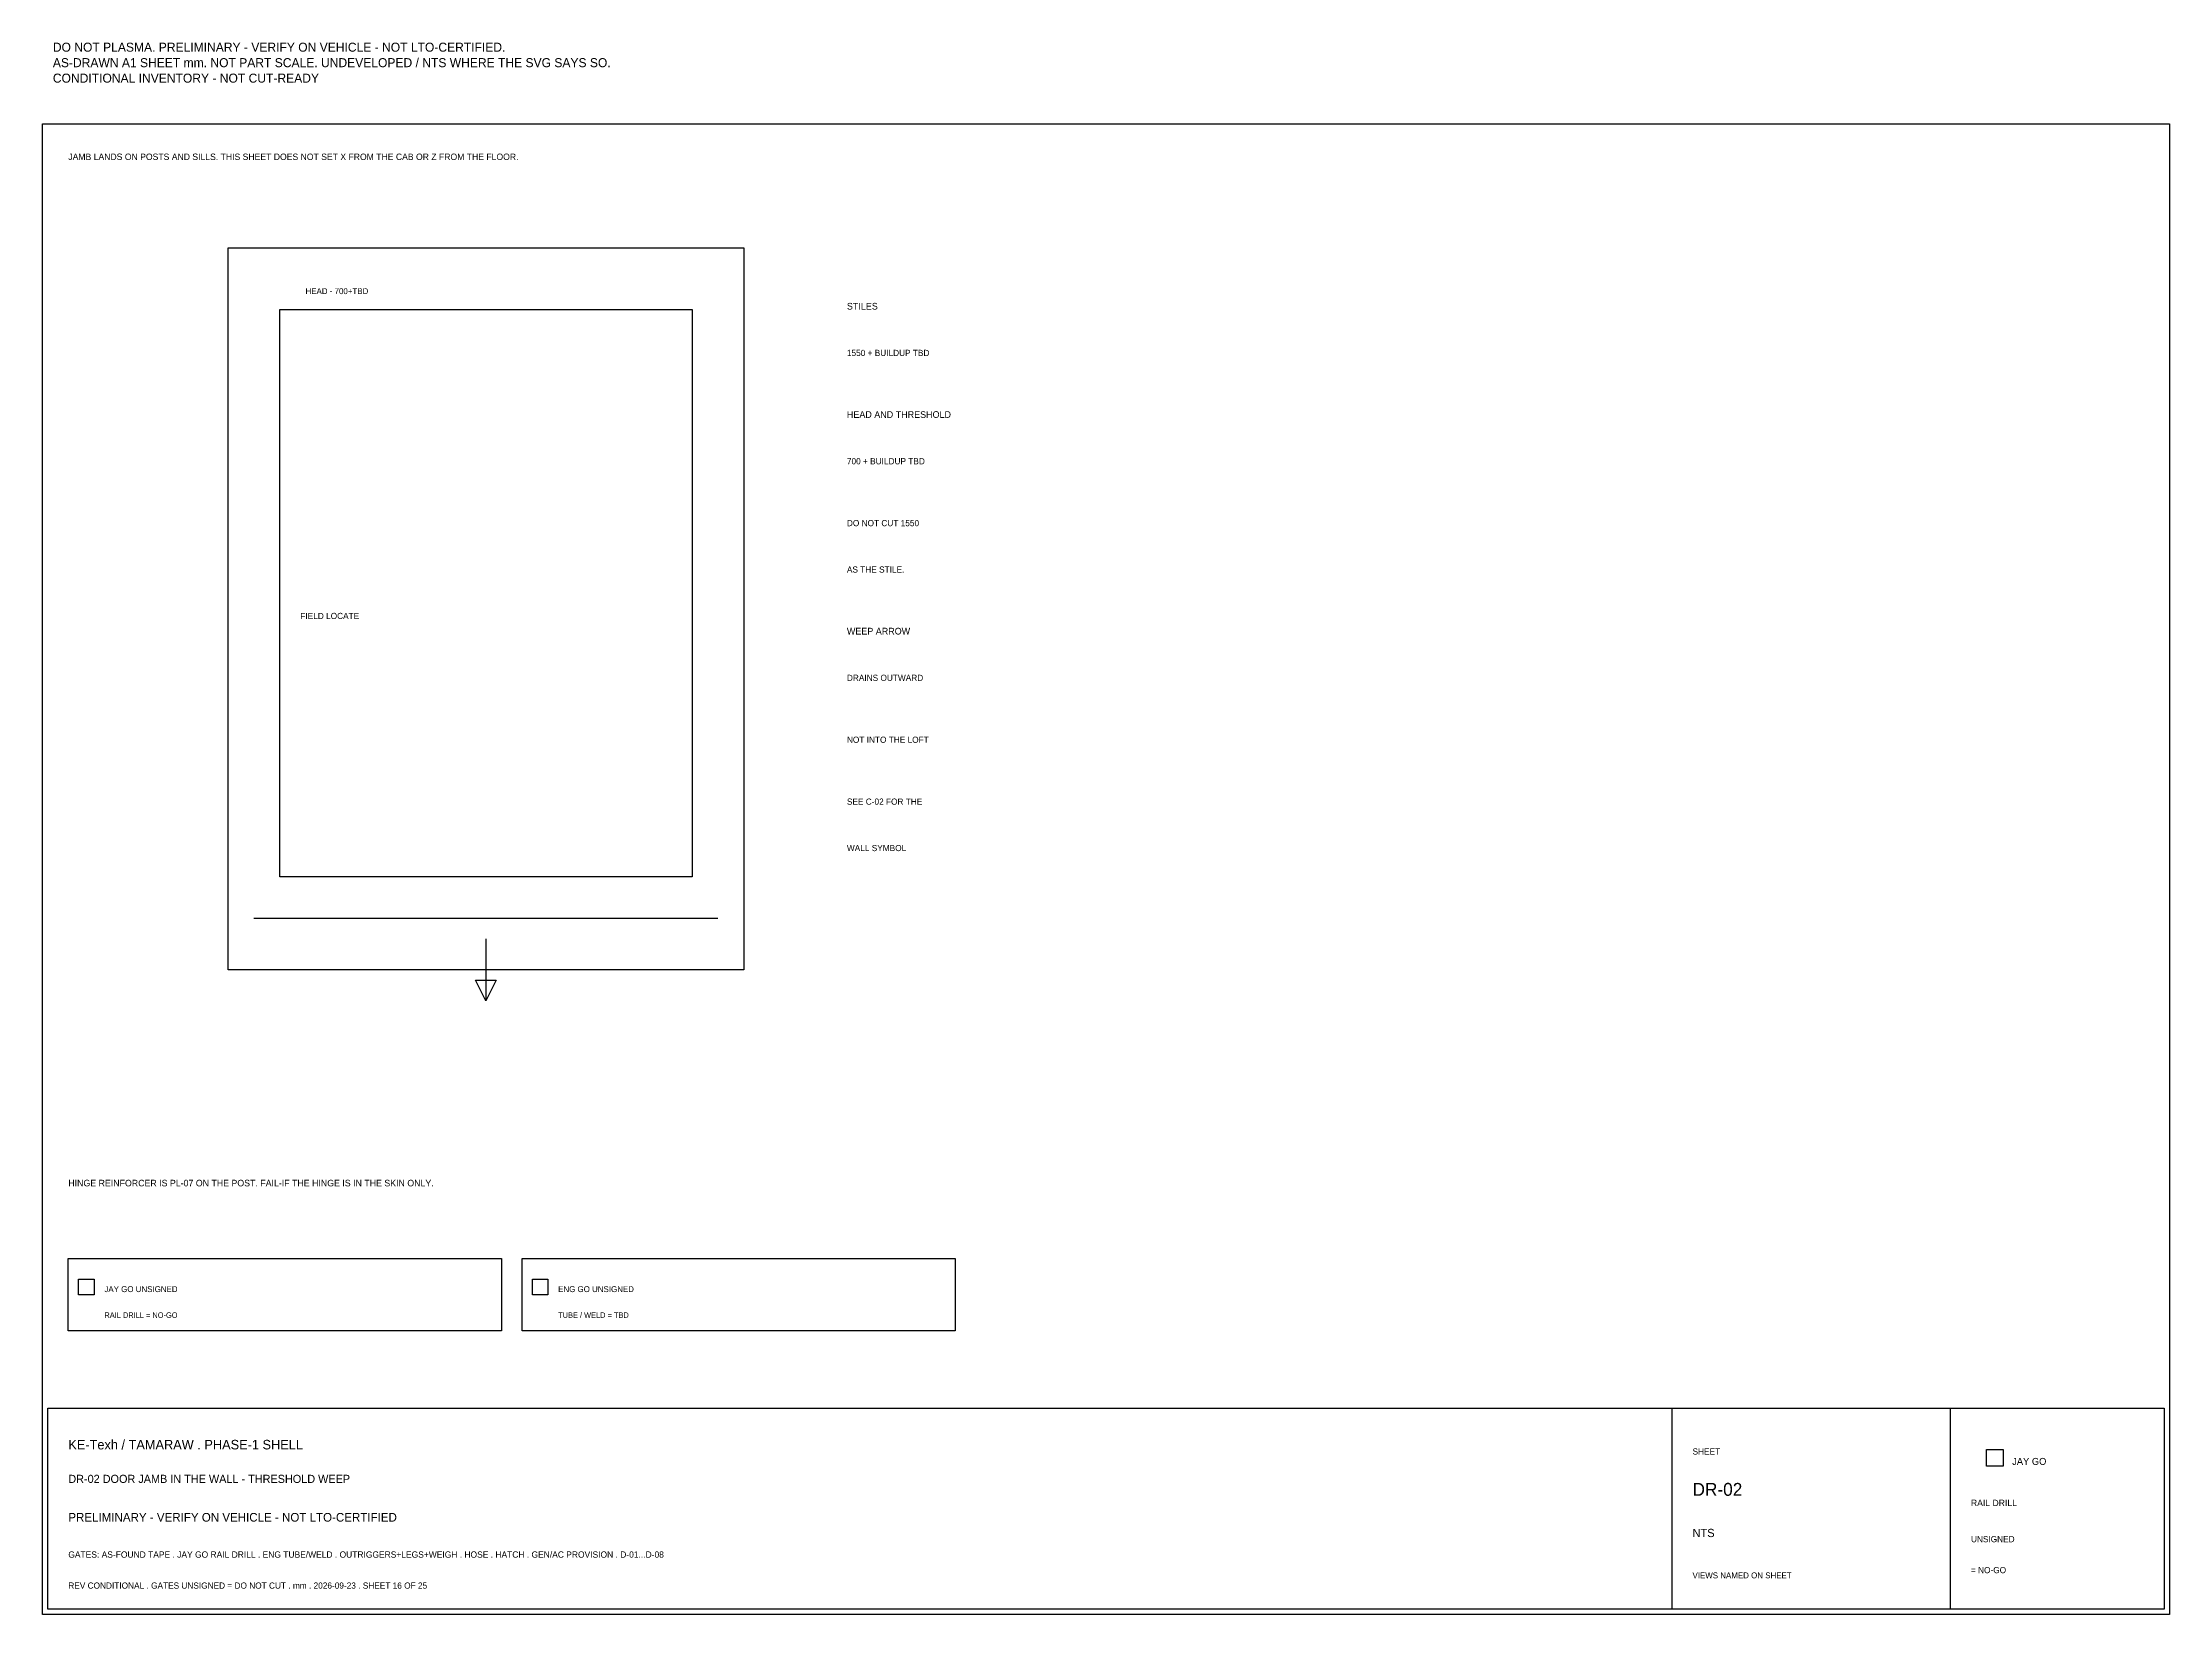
# Model space of a CAD drawing. Header units: millimetres. Extents: x 8 to 833, y 8 to 618.
import ezdxf

# ---------------------------------------------------------------- set-up
doc = ezdxf.new("R2010")
doc.units = ezdxf.units.MM

msp = doc.modelspace()

# ---------------------------------------------------------------- linework, layer by layer
at = {"layer": 'AS-DRAWN'}
for p, q in [((8, 586), (833, 586)), ((8, 8), (8, 586)), ((833, 586), (833, 8)), ((80, 538), (280, 538)), ((80, 258), (80, 538)), ((280, 538), (280, 258)), ((90, 278), (270, 278)), ((180, 270), (180, 246)), ((280, 258), (80, 258)), ((18, 146), (186, 146)), ((18, 118), (18, 146)), ((186, 146), (186, 118)), ((194, 146), (362, 146)), ((194, 118), (194, 146)), ((362, 146), (362, 118)), ((22, 138), (28, 138)), ((22, 132), (22, 138)), ((28, 132), (22, 132)), ((28, 138), (28, 132)), ((198, 138), (204, 138)), ((198, 132), (198, 138)), ((204, 132), (198, 132)), ((204, 138), (204, 132)), ((186, 118), (18, 118)), ((362, 118), (194, 118)), ((10, 88), (831, 88)), ((10, 10), (10, 88)), ((640, 88), (640, 10)), ((748, 88), (748, 10)), ((831, 88), (831, 10)), ((762, 72), (768.5, 72)), ((762, 65.5), (762, 72)), ((768.5, 72), (768.5, 65.5)), ((768.5, 65.5), (762, 65.5)), ((831, 10), (10, 10)), ((833, 8), (8, 8))]:
    msp.add_line(p, q, dxfattribs=at)
at = {"layer": 'DASHED'}
for p, q in [((100, 514), (260, 514)), ((100, 294), (100, 514)), ((260, 514), (260, 294)), ((260, 294), (100, 294))]:
    msp.add_line(p, q, dxfattribs=at)
at = {"layer": 'FILL'}
for p, q in [((180, 246), (176, 254)), ((176, 254), (184, 254)), ((184, 254), (180, 246))]:
    msp.add_line(p, q, dxfattribs=at)

# ---------------------------------------------------------------- texts
at = {"layer": 'ANNOTATION'}
for s, height, p in [('JAMB LANDS ON POSTS AND SILLS. THIS SHEET DOES NOT SET X FROM THE CAB OR Z FROM THE FLOOR.', 2.5, (18, 572)), ('HEAD - 700+TBD', 2.3, (110, 520)), ('STILES', 2.6, (320, 514)), ('1550 + BUILDUP TBD', 2.4, (320, 496)), ('HEAD AND THRESHOLD', 2.6, (320, 472)), ('700 + BUILDUP TBD', 2.4, (320, 454)), ('DO NOT CUT 1550', 2.4, (320, 430)), ('AS THE STILE.', 2.4, (320, 412)), ('FIELD LOCATE', 2.4, (108, 394)), ('WEEP ARROW', 2.6, (320, 388)), ('DRAINS OUTWARD', 2.4, (320, 370)), ('NOT INTO THE LOFT', 2.4, (320, 346)), ('SEE C-02 FOR THE', 2.4, (320, 322)), ('WALL SYMBOL', 2.4, (320, 304)), ('HINGE REINFORCER IS PL-07 ON THE POST. FAIL-IF THE HINGE IS IN THE SKIN ONLY.', 2.55, (18, 174)), ('JAY GO UNSIGNED', 2.3, (32, 133)), ('ENG GO UNSIGNED', 2.3, (208, 133)), ('RAIL DRILL = NO-GO', 2.15, (32, 123)), ('TUBE / WELD = TBD', 2.15, (208, 123)), ('KE-Texh / TAMARAW . PHASE-1 SHELL', 3.7, (18, 72)), ('SHEET', 2.4, (648, 70)), ('JAY GO', 2.7, (772, 66)), ('DR-02 DOOR JAMB IN THE WALL - THRESHOLD WEEP', 3.15, (18, 59)), ('DR-02', 5, (648, 54)), ('RAIL DRILL', 2.5, (756, 50)), ('PRELIMINARY - VERIFY ON VEHICLE - NOT LTO-CERTIFIED', 3.35, (18, 44)), ('NTS', 3.2, (648, 38)), ('UNSIGNED', 2.4, (756, 36)), ('GATES: AS-FOUND TAPE . JAY GO RAIL DRILL . ENG TUBE/WELD . OUTRIGGERS+LEGS+WEIGH . HOSE . HATCH . GEN/AC PROVISION . D-01...D-08', 2.45, (18, 30)), ('= NO-GO', 2.4, (756, 24)), ('REV CONDITIONAL . GATES UNSIGNED = DO NOT CUT . mm . 2026-09-23 . SHEET 16 OF 25', 2.4, (18, 18)), ('VIEWS NAMED ON SHEET', 2.3, (648, 22))]:
    msp.add_text(s, height=height, dxfattribs=at).set_placement(p)
at = {"layer": 'STAMP'}
for s, p in [('AS-DRAWN A1 SHEET mm. NOT PART SCALE. UNDEVELOPED / NTS WHERE THE SVG SAYS SO.', (12, 608)), ('DO NOT PLASMA. PRELIMINARY - VERIFY ON VEHICLE - NOT LTO-CERTIFIED.', (12, 614)), ('CONDITIONAL INVENTORY - NOT CUT-READY', (12, 602))]:
    msp.add_text(s, height=3.5, dxfattribs=at).set_placement(p)

doc.saveas('drawing.dxf')
